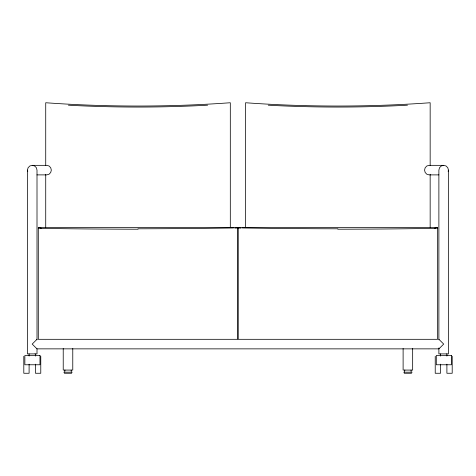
<?xml version="1.0" encoding="UTF-8"?>
<svg xmlns="http://www.w3.org/2000/svg" width="476" height="476" viewBox="0 0 476 476"><rect width="100%" height="100%" fill="white"/><g stroke="black" fill="none" stroke-linecap="round" stroke-linejoin="round"><path stroke-width="0.71" d="M34.617 353.9L27.453 353.9L27.453 170.11L28.096 167.725L29.845 165.975L32.231 165.339L46.731 165.339L49.028 165.975L50.706 167.725L51.325 170.11L50.706 172.496L49.028 174.246L46.731 174.888L36.938 174.888M448.112 171.306L448.428 170.11L447.791 167.725L446.042 165.975L443.656 165.339L429.156 165.339L426.859 165.975L425.175 167.725L424.562 170.11L425.175 172.496L426.859 174.246L429.156 174.888L438.943 174.888M36.973 339.311L32.195 344.088L36.973 348.86L438.914 348.86L443.692 344.088L438.914 339.311M443.656 165.339L441.27 165.975L439.521 167.725L438.884 170.11L438.884 339.805M237.732 227.968L234.775 228.141M437.587 227.968L434.636 228.141M34.879 353.9L37.003 353.9L37.003 348.706M446.042 353.9L438.884 353.9L438.884 347.962M446.304 353.9L448.428 353.9L448.428 170.11M63.867 370.078L65.033 370.078M65.242 370.078L72.132 370.078M403.749 370.078L404.915 370.078M405.13 370.078L412.662 370.078L412.662 348.539M63.76 372.196L65.242 372.196M65.878 372.196L70.121 372.196M70.757 372.196L72.245 372.196M403.642 372.196L405.13 372.196M405.766 372.196L410.009 372.196M410.639 372.196L412.127 372.196M64.325 373.261L71.674 373.261M404.213 373.261L411.562 373.261M241.112 228.141L238.155 227.968M41.251 228.141L38.3 227.968M32.231 165.339L34.617 165.975L36.366 167.725L37.003 170.11L37.003 339.805M27.453 170.11L27.775 171.306M452.2 356.286L452.2 373.261L446.899 373.261L446.899 364.176M446.899 353.9L446.899 356.084M440.532 353.9L440.532 356.084M440.532 364.176L440.532 373.261L435.225 373.261L435.225 356.286M430.161 165.481L430.161 102.739A340.917 88.239 0 0 1 245.58 102.739L245.58 227.403M430.161 174.287L430.161 227.403M411.068 370.078L411.068 372.196M404.701 370.078L404.701 372.196M403.112 348.539L403.112 370.078M230.307 227.403L230.307 102.739A340.917 88.239 0 0 1 45.726 102.739L45.726 165.481M72.774 348.539L72.774 370.078M71.186 370.078L71.186 372.196M64.819 370.078L64.819 372.196M63.225 348.539L63.225 370.078M45.726 174.287L45.726 227.403M40.775 356.286L40.775 373.261L35.468 373.261L35.468 364.176M35.468 353.9L35.468 356.084M29.101 353.9L29.101 356.084M29.101 364.176L29.101 373.261L23.8 373.261L23.8 356.286M407.474 105.196A340.917 88.239 0 0 1 268.274 105.196M207.613 105.196A340.917 88.239 0 0 1 68.413 105.196M233.549 227.968A318.254 14.322 -0.1 0 1 138.016 228.789M436.064 228.343A318.254 14.738 -0.1 0 1 337.871 229.206M337.871 228.789A318.254 14.322 0.1 0 1 242.338 227.968M138.016 229.206A318.254 14.738 0.1 0 1 39.823 228.343M237.732 227.463L38.3 227.463L38.3 339.311L237.732 339.311L237.732 227.463M437.587 227.463L238.155 227.463L238.155 339.311L437.587 339.311L437.587 227.463M39.978 355.489L24.859 355.489L24.859 364.771L39.978 364.771L39.978 355.489M451.403 355.489L436.29 355.489L436.29 364.771L451.403 364.771L451.403 355.489"/></g></svg>
